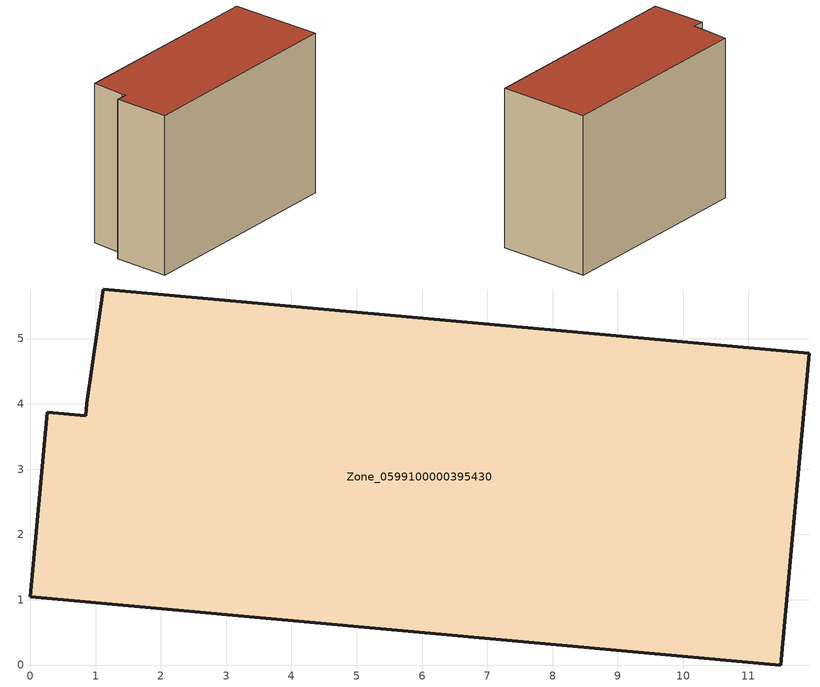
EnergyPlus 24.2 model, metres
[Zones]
Zone_0599100000395430
 floor ground (C_G): 11.93,4.78 11.49,0 0,1.04 0.26,3.88 0.85,3.82 0.87,4.01 1.11,5.76 z0
 wall outside (C_F): 0.26,3.88 0,1.04 11.49,0 11.93,4.78 1.11,5.76 0.87,4.01 0.85,3.82 0.26,3.88 z0:8.43
 roof outside (C_R): 1.11,5.76 0.87,4.01 0.85,3.82 0.26,3.88 0,1.04 11.49,0 11.93,4.78 z8.43
[BUILDING]
Pand.0599100000395430: North Axis=0; Terrain=City; Loads Convergence Tolerance Value=0.04; Temperature Convergence Tolerance Value=0.4; Solar Distribution=FullExterior; Maximum Number of Warmup Days=25; Minimum Number of Warmup Days=1
[Site:Location]
Rotterdam.The.Hague.AP_ZH_NLD Design_Conditions: Latitude=51.96; Longitude=4.45; Time Zone=1; Elevation=-4.5
[SITE:GROUNDTEMPERATURE:BUILDINGSURFACE]
18, 18, 18, 18, 18, 18, 18, 18, 18, 18, 18, 18
[MATERIAL] Thermal Absorptance=0.9; Solar Absorptance=0.7; Visible Absorptance=0.7
Name | Roughness | Thickness | Conductivity | Density | Specific Heat
G.TI.1992-2005 | MediumSmooth | 0.15 | 0.06 | 540 | 1210
F.TI.1992-2005 | Rough | 0.3 | 0.12 | 1920 | 840
R.TI.1992-2005 | MediumRough | 0.2 | 0.08 | 1500 | 1000
[CONSTRUCTION]
C_G: G.TI.1992-2005
C_F: F.TI.1992-2005
C_R: R.TI.1992-2005
[ZONE]
Zone_0599100000395430: Type=1; Multiplier=1; Ceiling Height=Autocalculate; Volume=Autocalculate; Floor Area=autocalculate; Part of Total Floor Area=Yes
[ZONEINFILTRATION:DESIGNFLOWRATE]
Infil_Zone_0599100000395430: Zone or ZoneList or Space or SpaceList=Zone_0599100000395430; Schedule=AlwaysOn; Design Flow Rate Calculation Method=Flow/Area; Flow Rate per Floor Area=0.0015; Constant Term Coefficient=1; Temperature Term Coefficient=0; Velocity Term Coefficient=0; Velocity Squared Term Coefficient=0
[HVACTEMPLATE:ZONE:IDEALLOADSAIRSYSTEM]
Zone_0599100000395430: Maximum Heating Supply Air Temperature=50; Minimum Cooling Supply Air Temperature=13; Maximum Heating Supply Air Humidity Ratio=0.0156; Minimum Cooling Supply Air Humidity Ratio=0.0077; Heating Limit=NoLimit; Cooling Limit=NoLimit; Dehumidification Control Type=ConstantSensibleHeatRatio; Cooling Sensible Heat Ratio=0.7; Dehumidification Setpoint=60; Humidification Control Type=None; Humidification Setpoint=30; Outdoor Air Method=None; Outdoor Air Flow Rate per Person=0.00944; Outdoor Air Flow Rate per Zone Floor Area=0; Outdoor Air Flow Rate per Zone=0; Demand Controlled Ventilation Type=None; Outdoor Air Economizer Type=NoEconomizer; Heat Recovery Type=None; Sensible Heat Recovery Effectiveness=0.7; Latent Heat Recovery Effectiveness=0.65
[ZONECONTROL:THERMOSTAT]
ThermostatControl_Zone_0599100000395430: Zone or ZoneList=Zone_0599100000395430; Control Type Schedule=DualSetpointControlType; Control 1=Thermostat_Zone_0599100000395430; Temperature Difference Between Cutout And Setpoint=0
[THERMOSTATSETPOINT:DUALSETPOINT]
Thermostat_Zone_0599100000395430: Heating Setpoint Temperature Schedule=HeatingSetpoint_Zone_0599100000395430; Cooling Setpoint Temperature Schedule=CoolingSetpoint_Zone_0599100000395430
[SCHEDULE:COMPACT]
HeatingSetpoint_Zone_0599100000395430: Through: 12/31, For: AllDays, Until: 24:00, 21
CoolingSetpoint_Zone_0599100000395430: Through: 12/31, For: AllDays, Until: 24:00, 24
DualSetpointControlType: Through: 12/31, For: AllDays, Until: 24:00, 4
AlwaysOn: Through: 12/31, For: AllDays, Until: 24:00, 1
